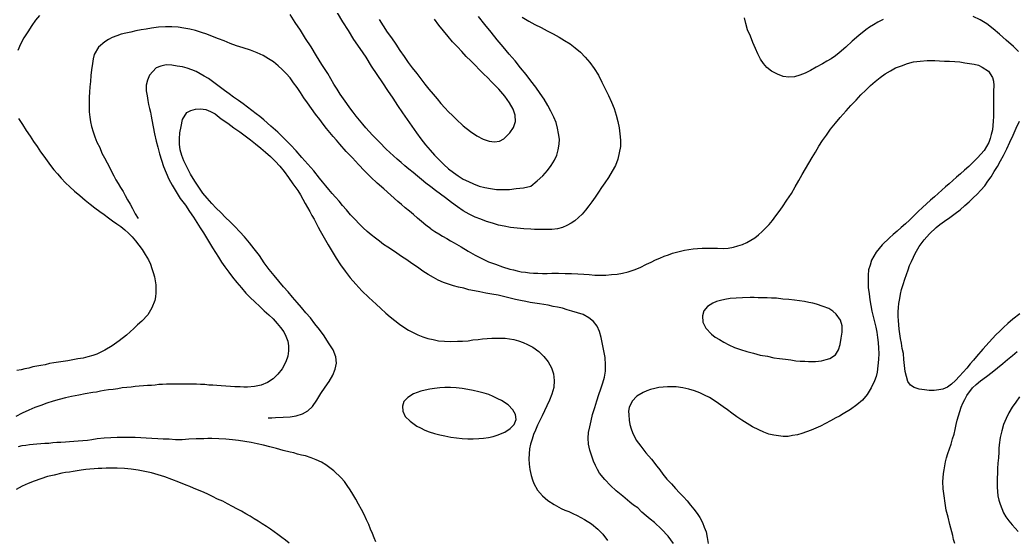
# Model space of a CAD drawing. Header units: inches. Extents: x 401374 to 405300, y 6332180 to 6336621.
# Drawn here: x 402593.2 to 402862.8, y 6334489.5 to 6334630.4 of the extents above; entities that cross this region are included whole.
import ezdxf

# ---------------------------------------------------------------- set-up
doc = ezdxf.new("R2010")
doc.units = ezdxf.units.IN
doc.header["$MEASUREMENT"] = 0

msp = doc.modelspace()

# ---------------------------------------------------------------- linework, layer by layer
for points in [[(402679.1, 6334632.3), (402680.5, 6334629.9), (402682, 6334627.5), (402683.5, 6334625.1), (402685.2, 6334622.7), (402686.8, 6334620.3), (402688.3, 6334617.9), (402689.8, 6334615.6), (402691.3, 6334613.4), (402692.7, 6334611.3), (402694.1, 6334609.2), (402695.4, 6334607.2), (402696.7, 6334605.2), (402698, 6334603.4), (402699.3, 6334601.6), (402700.5, 6334599.8), (402701.7, 6334598.2), (402703, 6334596.6), (402704.2, 6334595.1), (402705.4, 6334593.8), (402706.7, 6334592.5), (402707.9, 6334591.2), (402709.2, 6334590.1), (402710.5, 6334589.1), (402711.8, 6334588.2), (402713.2, 6334587.3), (402714.6, 6334586.6), (402716, 6334586), (402717.5, 6334585.4), (402719, 6334585), (402720.6, 6334584.7), (402722.2, 6334584.5), (402723.9, 6334584.5), (402725.7, 6334584.5), (402727.5, 6334584.7), (402729.5, 6334584.9), (402731.5, 6334585.4), (402733.2, 6334586.8), (402734.7, 6334588.2), (402736, 6334589.6), (402737, 6334591), (402737.9, 6334592.4), (402738.5, 6334593.8), (402738.9, 6334595.2), (402739.1, 6334596.7), (402739.2, 6334598.1), (402739, 6334599.6), (402738.7, 6334601.1), (402738.3, 6334602.6), (402737.7, 6334604.1), (402736.9, 6334605.7), (402736.1, 6334607.2), (402735.1, 6334608.9), (402734, 6334610.5), (402732.8, 6334612.2), (402731.5, 6334613.9), (402730.2, 6334615.6), (402728.7, 6334617.4), (402727.2, 6334619.3), (402725.6, 6334621.1), (402724, 6334623.1), (402722.4, 6334625), (402720.7, 6334627.1), (402719, 6334629.2), (402717.3, 6334631.3)], [(402598.5, 6334631.6), (402597.4, 6334630.3), (402596.4, 6334628.9), (402595.3, 6334627.2), (402594.3, 6334625.5), (402593.4, 6334623.8), (402592.6, 6334622.1)], [(402729.1, 6334631.1), (402730.9, 6334630.1), (402732.6, 6334629.2), (402734.3, 6334628.3), (402735.9, 6334627.4), (402737.5, 6334626.6), (402739.1, 6334625.7), (402740.6, 6334624.8), (402742.1, 6334623.9), (402743.5, 6334622.8), (402744.9, 6334621.7), (402746.2, 6334620.3), (402747.4, 6334618.9), (402748.6, 6334617.2), (402749.8, 6334615.4), (402750.7, 6334613.5), (402751.6, 6334611.7), (402752.5, 6334609.9), (402753.3, 6334608.1), (402754, 6334606.4), (402754.6, 6334604.6), (402755, 6334602.9), (402755.4, 6334601.2), (402755.6, 6334599.5), (402755.7, 6334597.8), (402755.7, 6334596.1), (402755.4, 6334594.4), (402755, 6334592.7), (402754.4, 6334591), (402753.5, 6334589.4), (402752.5, 6334587.7), (402751.5, 6334586.3), (402750.6, 6334585), (402749.8, 6334583.7), (402748.9, 6334582.4), (402748, 6334581.1), (402747.2, 6334580), (402746.3, 6334578.9), (402745.4, 6334577.8), (402743.4, 6334576), (402742.4, 6334575.3), (402741.2, 6334574.7), (402740, 6334574.2), (402738.7, 6334573.8), (402737.2, 6334573.6), (402735.7, 6334573.6), (402734.6, 6334573.6), (402733.5, 6334573.6), (402732.5, 6334573.6), (402731.5, 6334573.7), (402729.6, 6334573.8), (402727.8, 6334574), (402726, 6334574.2), (402724.3, 6334574.5), (402722.7, 6334574.8), (402721.1, 6334575.3), (402719.5, 6334575.8), (402717.9, 6334576.4), (402716.4, 6334577), (402714.8, 6334577.8), (402713.2, 6334578.7), (402711.6, 6334579.8), (402710, 6334580.9), (402708.4, 6334582.2), (402707, 6334583.2), (402705.7, 6334584.2), (402704.4, 6334585.2), (402703.1, 6334586.2), (402701.9, 6334587.2), (402700.8, 6334588.1), (402699.6, 6334589.1), (402698.5, 6334590), (402697.4, 6334590.9), (402696.4, 6334591.8), (402695.3, 6334592.7), (402694.3, 6334593.6), (402692.3, 6334595.4), (402690.5, 6334597.3), (402688.6, 6334599.2), (402686.8, 6334601.2), (402686, 6334602.2), (402685.1, 6334603.2), (402684.2, 6334604.3), (402683.4, 6334605.4), (402682.5, 6334606.6), (402681.7, 6334607.8), (402680.8, 6334609), (402679.9, 6334610.3), (402679.1, 6334611.6), (402678.2, 6334613), (402677.3, 6334614.4), (402676.5, 6334615.9), (402674.9, 6334618.3), (402673.5, 6334620.7), (402672, 6334623.1), (402670.5, 6334625.4), (402669.1, 6334627.6), (402667.7, 6334629.7), (402666.3, 6334631.9)], [(402690.4, 6334630.5), (402691.5, 6334628.8), (402692.6, 6334627.1), (402693.8, 6334625.5), (402694.9, 6334623.8), (402696, 6334622.1), (402697.2, 6334620.5), (402698.3, 6334618.9), (402699.4, 6334617.4), (402700.6, 6334615.9), (402701.7, 6334614.4), (402702.8, 6334613), (402703.9, 6334611.6), (402705, 6334610.3), (402706.1, 6334609), (402707.1, 6334607.8), (402708.2, 6334606.6), (402709.2, 6334605.5), (402710.3, 6334604.5), (402711.3, 6334603.5), (402713.2, 6334601.7), (402715.1, 6334600.2), (402716.9, 6334599), (402718.6, 6334598.1), (402720.2, 6334597.6), (402721.6, 6334597.4), (402723, 6334597.6), (402724.2, 6334598.2), (402725.8, 6334599.8), (402726.8, 6334601.3), (402727.3, 6334602.9), (402727.2, 6334604.6), (402726.7, 6334606.2), (402725.7, 6334607.9), (402724.4, 6334609.7), (402722.8, 6334611.6), (402721.8, 6334612.6), (402720.8, 6334613.6), (402719.8, 6334614.7), (402718.7, 6334615.8), (402717.6, 6334616.9), (402716.4, 6334618.1), (402715.2, 6334619.3), (402714, 6334620.5), (402712.8, 6334621.8), (402711.6, 6334623.1), (402710.3, 6334624.5), (402709.1, 6334625.9), (402707.8, 6334627.4), (402706.6, 6334629), (402705.4, 6334630.6)], [(402826.8, 6334630.5), (402825.4, 6334629.8), (402824.2, 6334629.1), (402823.1, 6334628.4), (402822.1, 6334627.7), (402820.2, 6334626.2), (402818.4, 6334624.6), (402816.7, 6334623), (402814.9, 6334621.5), (402813.9, 6334620.7), (402812.8, 6334619.9), (402811.6, 6334619.2), (402810.4, 6334618.5), (402808.7, 6334617.6), (402807.2, 6334616.7), (402805.7, 6334616), (402804.3, 6334615.4), (402802.8, 6334615), (402801.3, 6334614.9), (402799.8, 6334615.1), (402798.2, 6334615.7), (402796.6, 6334616.5), (402795.3, 6334617.5), (402794.4, 6334618.6), (402793.6, 6334619.8), (402792.9, 6334621.2), (402792.3, 6334622.7), (402791.6, 6334624.3), (402790.9, 6334626), (402790.1, 6334627.7), (402789.7, 6334629.4), (402789.3, 6334631)], [(402863.5, 6334621.8), (402862.1, 6334623.2), (402860.1, 6334624.9), (402858.3, 6334626.5), (402856.6, 6334628), (402854.9, 6334629.3), (402853.1, 6334630.4), (402851.2, 6334631.3)], [(402704.4, 6334573.8), (402703.1, 6334574.8), (402701.9, 6334575.8), (402700.8, 6334576.7), (402699.7, 6334577.7), (402698.6, 6334578.6), (402697.5, 6334579.5), (402696.5, 6334580.4), (402695.5, 6334581.2), (402693.6, 6334582.9), (402691.7, 6334584.6), (402689.9, 6334586.2), (402688.2, 6334587.8), (402686.5, 6334589.5), (402684.8, 6334591.2), (402683.2, 6334593), (402681.5, 6334594.8), (402679.8, 6334596.7), (402678.9, 6334597.8), (402678, 6334598.8), (402677.1, 6334599.9), (402676.2, 6334601), (402675.3, 6334602.2), (402674.4, 6334603.4), (402673.2, 6334604.9), (402672.1, 6334606.4), (402671, 6334607.9), (402670, 6334609.3), (402669.1, 6334610.7), (402668.2, 6334612.1), (402667.2, 6334613.4), (402666.3, 6334614.7), (402665.3, 6334615.9), (402664.2, 6334617), (402663.1, 6334618), (402661.8, 6334619), (402660.5, 6334619.9), (402659, 6334620.8), (402657.4, 6334621.5), (402655.6, 6334622.2), (402653.6, 6334622.8), (402651.8, 6334623.4), (402650.1, 6334624), (402648.5, 6334624.7), (402646.9, 6334625.3), (402645.3, 6334625.9), (402643.8, 6334626.5), (402642.3, 6334627), (402640.7, 6334627.5), (402639.2, 6334627.9), (402637.6, 6334628.2), (402636, 6334628.4), (402634.3, 6334628.5), (402632.6, 6334628.5), (402630.7, 6334628.4), (402628.8, 6334628.2), (402627.4, 6334627.9), (402626, 6334627.7), (402624.6, 6334627.4), (402623.2, 6334627.1), (402621.9, 6334626.8), (402620.6, 6334626.5), (402619.4, 6334626.1), (402618.2, 6334625.6), (402617.2, 6334625.1), (402616.2, 6334624.5), (402614.5, 6334623), (402613.3, 6334621), (402613, 6334619.9), (402612.8, 6334618.6), (402612.6, 6334616.9), (402612.4, 6334615.3), (402612.3, 6334613.7), (402612.1, 6334612.3), (402612, 6334610.8), (402611.9, 6334609.5), (402611.9, 6334608.1), (402611.9, 6334606.8), (402611.9, 6334605.5), (402612.1, 6334604.1), (402612.3, 6334602.8), (402612.6, 6334601.5), (402613, 6334600.1), (402613.5, 6334598.7), (402614, 6334597.3), (402614.8, 6334595.8), (402615.4, 6334594.3), (402616.1, 6334593), (402616.8, 6334591.7), (402617.4, 6334590.5), (402618, 6334589.3), (402618.6, 6334588.2), (402619.2, 6334587.1), (402619.8, 6334586.1), (402620.4, 6334585), (402621.1, 6334583.9), (402621.7, 6334582.8), (402622.3, 6334581.7), (402623, 6334580.5), (402623.7, 6334579.3), (402624.4, 6334577.9), (402625.2, 6334576.6)], [(402704.4, 6334573.8), (402705.5, 6334573.1), (402706.6, 6334572.5), (402707.6, 6334571.8), (402708.7, 6334571.2), (402709.7, 6334570.6), (402710.7, 6334570), (402712.6, 6334568.9), (402714.5, 6334567.8), (402716.4, 6334566.7), (402718.2, 6334565.8), (402720, 6334564.9), (402721.9, 6334564.2), (402723.8, 6334563.5), (402725.8, 6334562.9), (402726.8, 6334562.7), (402727.8, 6334562.4), (402728.9, 6334562.2), (402730, 6334562.1), (402731.1, 6334561.9), (402732.2, 6334561.8), (402733.4, 6334561.8), (402734.6, 6334561.7), (402735.9, 6334561.7), (402737.2, 6334561.8), (402739, 6334561.8), (402740.8, 6334561.7), (402742.5, 6334561.7), (402744.2, 6334561.6), (402745.8, 6334561.5), (402747.3, 6334561.4), (402748.8, 6334561.3), (402750.3, 6334561.3), (402751.8, 6334561.3), (402753.3, 6334561.4), (402754.8, 6334561.5), (402756.3, 6334561.8), (402757.8, 6334562.2), (402759.4, 6334562.7), (402761.1, 6334563.3), (402762.8, 6334564.2), (402764, 6334564.8), (402765.2, 6334565.4), (402766.4, 6334565.9), (402767.6, 6334566.4), (402768.7, 6334566.8), (402769.8, 6334567.2), (402770.9, 6334567.5), (402772, 6334567.8), (402773.1, 6334568), (402774.2, 6334568.2), (402775.4, 6334568.4), (402776.6, 6334568.5), (402777.8, 6334568.6), (402779.1, 6334568.6), (402780.5, 6334568.6), (402782, 6334568.6), (402783.5, 6334568.5), (402784.9, 6334568.6), (402786.3, 6334568.8), (402787.5, 6334569.2), (402788.8, 6334569.6), (402789.9, 6334570.1), (402791, 6334570.7), (402792.1, 6334571.4), (402793.1, 6334572.2), (402794.1, 6334573.1), (402796, 6334575), (402796.9, 6334576.1), (402797.8, 6334577.3), (402798.7, 6334578.5), (402799.6, 6334579.8), (402800.8, 6334581.6), (402802, 6334583.4), (402803, 6334585.2), (402804, 6334586.9), (402804.9, 6334588.5), (402805.8, 6334590.1), (402806.7, 6334591.6), (402807.6, 6334593.1), (402808.5, 6334594.6), (402809.4, 6334596.2), (402810.4, 6334597.7), (402811.5, 6334599.2), (402812.6, 6334600.8), (402813.9, 6334602.4), (402815.2, 6334604), (402816.8, 6334605.8), (402818.1, 6334607.2), (402819.5, 6334608.7), (402820.8, 6334610.1), (402822.1, 6334611.4), (402823.4, 6334612.6), (402824.7, 6334613.7), (402826, 6334614.8), (402827.4, 6334615.8), (402828.8, 6334616.6), (402830.2, 6334617.4), (402831.8, 6334618), (402833.4, 6334618.6), (402835, 6334619), (402836.8, 6334619.2), (402838.7, 6334619.4), (402839.7, 6334619.4), (402840.8, 6334619.4), (402842.1, 6334619.3), (402843.4, 6334619.2), (402844.8, 6334619.2), (402846.2, 6334619.1), (402847.6, 6334619), (402848.9, 6334618.8), (402850.2, 6334618.6), (402851.5, 6334618.4), (402852.6, 6334618.1), (402853.6, 6334617.6), (402855.3, 6334616.5), (402856.4, 6334614.8), (402856.7, 6334613.8), (402856.8, 6334612.6), (402856.7, 6334611.1), (402856.7, 6334609.6), (402856.7, 6334608.2), (402856.7, 6334606.8), (402856.7, 6334605.5), (402856.7, 6334604.2), (402856.6, 6334603), (402856.5, 6334601.8), (402856.4, 6334600.6), (402856.1, 6334599.4), (402855.8, 6334598.3), (402855.4, 6334597.2), (402854.8, 6334596.1), (402854.2, 6334595), (402853.3, 6334594), (402852.4, 6334593), (402851.1, 6334591.8), (402850, 6334590.7), (402848.8, 6334589.7), (402847.8, 6334588.7), (402846.7, 6334587.8), (402845.7, 6334586.9), (402844.7, 6334586), (402843.7, 6334585.2), (402841.7, 6334583.4), (402840.7, 6334582.5), (402839.6, 6334581.6), (402838.6, 6334580.6), (402837.5, 6334579.6), (402836.3, 6334578.5), (402835.2, 6334577.4), (402834, 6334576.2), (402832.9, 6334575.2), (402831.7, 6334574.2), (402830.6, 6334573.2), (402829.5, 6334572.3), (402828.5, 6334571.4), (402826.6, 6334569.5), (402824.9, 6334567.5), (402824.3, 6334566.4), (402823.7, 6334565.3), (402823.3, 6334564), (402822.9, 6334562.7), (402822.8, 6334561.3), (402822.8, 6334559.8), (402822.8, 6334557.9), (402823, 6334556.2), (402823.2, 6334554.6), (402823.5, 6334553), (402823.8, 6334551.5), (402824.1, 6334550.1), (402824.5, 6334548.6), (402824.8, 6334547.2), (402825.1, 6334545.8), (402825.3, 6334544.4), (402825.5, 6334543), (402825.6, 6334541.5), (402825.7, 6334540), (402825.6, 6334538.4), (402825.4, 6334536.7), (402825.2, 6334535), (402824.9, 6334533.8), (402824.5, 6334532.6), (402823.6, 6334530.7), (402822.5, 6334528.9), (402821.2, 6334527.4), (402819.7, 6334526.1), (402818, 6334524.9), (402816, 6334523.7), (402815, 6334523.1), (402814, 6334522.6), (402812.6, 6334521.8), (402811.2, 6334521.1), (402809.9, 6334520.4), (402808.6, 6334519.8), (402807.3, 6334519.3), (402806.1, 6334518.8), (402804.8, 6334518.4), (402803.6, 6334518), (402802.3, 6334517.8), (402801.1, 6334517.6), (402799.8, 6334517.6), (402798.5, 6334517.7), (402797.2, 6334517.9), (402795.9, 6334518.2), (402794.5, 6334518.7), (402793.2, 6334519.4), (402791.5, 6334520.2), (402790, 6334521.1), (402788.6, 6334522), (402787.2, 6334522.9), (402785.9, 6334523.9), (402784.7, 6334524.8), (402783.5, 6334525.6), (402782.3, 6334526.5), (402781.1, 6334527.3), (402779.8, 6334528.1), (402778.5, 6334528.8), (402777.2, 6334529.4), (402775.8, 6334529.9), (402774.2, 6334530.4), (402772.6, 6334530.7), (402770.8, 6334531), (402769.6, 6334531), (402768.5, 6334531), (402767.3, 6334530.9), (402766.1, 6334530.8), (402765, 6334530.6), (402763.9, 6334530.3), (402762.9, 6334529.9), (402761.9, 6334529.5), (402760.2, 6334528.5), (402758.9, 6334527.1), (402758.1, 6334525.4), (402757.9, 6334524.4), (402758, 6334523.4), (402758.1, 6334522), (402758.3, 6334520.8), (402758.6, 6334519.6), (402759, 6334518.6), (402760, 6334516.6), (402761.2, 6334514.9), (402762.6, 6334513.1), (402764.1, 6334511.4), (402765.6, 6334509.5), (402766.4, 6334508.5), (402767.2, 6334507.4)], [(402770.1, 6334488.6), (402768.6, 6334490.6), (402766.8, 6334492.5), (402764.9, 6334494.3), (402763.8, 6334495.2), (402762.7, 6334496.1), (402761.5, 6334497.1), (402760.4, 6334498.2), (402759.3, 6334499), (402758.3, 6334499.8), (402756.4, 6334501.4), (402754.6, 6334502.8), (402753, 6334504.3), (402751.5, 6334505.9), (402750.1, 6334507.6), (402749.5, 6334508.6), (402749, 6334509.7), (402748.4, 6334510.9), (402748, 6334512.2), (402747.4, 6334513.9), (402747.1, 6334515.5), (402747, 6334517.1), (402747.1, 6334518.6), (402747.4, 6334520.2), (402747.8, 6334521.8), (402748.2, 6334523.5), (402748.8, 6334525.4), (402749.3, 6334527.2), (402749.9, 6334528.9), (402750.4, 6334530.5), (402751, 6334532.1), (402751.4, 6334533.6), (402751.7, 6334535.3), (402751.7, 6334537), (402751.6, 6334539), (402751.2, 6334540.8), (402750.9, 6334542.6), (402750.5, 6334544.4), (402750.1, 6334546), (402749.4, 6334547.4), (402748.4, 6334548.7), (402747.2, 6334549.7), (402745.6, 6334550.6), (402744.1, 6334551.1), (402742.6, 6334551.5), (402741.3, 6334551.9), (402740, 6334552.3), (402738.7, 6334552.6), (402737.5, 6334552.8), (402736.2, 6334553.1), (402735, 6334553.3), (402733.8, 6334553.5), (402732.6, 6334553.7), (402731.3, 6334553.9), (402730.1, 6334554.1), (402728.7, 6334554.4), (402727.3, 6334554.7), (402725.9, 6334555), (402724.4, 6334555.4), (402722.6, 6334555.8), (402720.9, 6334556.1), (402719.3, 6334556.4), (402717.7, 6334556.7), (402716.2, 6334557), (402714.7, 6334557.3), (402713.3, 6334557.7), (402711.9, 6334558), (402710.5, 6334558.4), (402709.2, 6334558.8), (402707.8, 6334559.3), (402706.4, 6334559.9), (402705.1, 6334560.6), (402703.7, 6334561.4), (402702.2, 6334562.3), (402700.8, 6334563.4), (402699.3, 6334564.4), (402697.9, 6334565.4), (402696.5, 6334566.3), (402695.2, 6334567.2), (402694, 6334568), (402692.8, 6334568.8), (402691.6, 6334569.6), (402690.5, 6334570.5), (402689.4, 6334571.3), (402688.3, 6334572.2), (402687.2, 6334573.1), (402686.1, 6334574.1), (402685, 6334575.2), (402683.9, 6334576.3), (402682.7, 6334577.6), (402681.6, 6334579), (402680.5, 6334580.1), (402679.6, 6334581.3), (402678.6, 6334582.4), (402677.7, 6334583.4), (402676.8, 6334584.5), (402676, 6334585.5), (402675.1, 6334586.5), (402674.3, 6334587.5), (402672.7, 6334589.5), (402671.1, 6334591.3), (402669.5, 6334593.1), (402668, 6334594.9), (402666.4, 6334596.6), (402664.7, 6334598.3), (402663, 6334600), (402661.1, 6334601.6), (402659.2, 6334603.3), (402658.1, 6334604.2), (402657.1, 6334605), (402656, 6334605.9), (402654.8, 6334606.8), (402653.6, 6334607.7), (402652.4, 6334608.6), (402651, 6334609.5), (402649.8, 6334610.4), (402648.6, 6334611.3), (402647.5, 6334612.1), (402646.4, 6334612.9), (402645.3, 6334613.7), (402644.2, 6334614.5), (402643.1, 6334615.2), (402642, 6334615.8), (402640.9, 6334616.4), (402639.7, 6334616.9), (402638.5, 6334617.3), (402637.2, 6334617.7), (402635.8, 6334617.9), (402634.3, 6334618.1), (402632.8, 6334618.2), (402631.3, 6334617.9), (402630.1, 6334617.4), (402628.3, 6334615.4), (402627.7, 6334614.1), (402627.4, 6334612.7), (402627.4, 6334611.2), (402627.6, 6334609.8), (402627.8, 6334608.6), (402628, 6334607.5), (402628.3, 6334606.4), (402628.5, 6334605.4), (402628.7, 6334604.3), (402628.9, 6334603.3), (402629.3, 6334601.4), (402629.6, 6334599.5), (402630.1, 6334597.6), (402630.5, 6334595.9), (402631, 6334594.1), (402631.5, 6334592.4), (402632.1, 6334590.7), (402632.8, 6334589), (402633.5, 6334587.3), (402634.4, 6334585.6), (402635.5, 6334583.8), (402636.6, 6334582), (402638, 6334580.2), (402639.1, 6334578.5), (402640.2, 6334577), (402641.1, 6334575.5), (402642, 6334574.1), (402642.9, 6334572.7), (402643.7, 6334571.4), (402644.5, 6334570), (402645.3, 6334568.7), (402646.1, 6334567.4), (402646.9, 6334566.1), (402647.8, 6334564.8), (402648.7, 6334563.5), (402649.7, 6334562.1), (402650.7, 6334560.7), (402651.9, 6334559.3), (402653.2, 6334557.8), (402654.3, 6334556.4), (402655.5, 6334555.2), (402656.8, 6334554), (402658.1, 6334552.8), (402659.3, 6334551.6), (402660.6, 6334550.5), (402661.7, 6334549.4), (402662.8, 6334548.2), (402663.7, 6334547.1), (402664.6, 6334545.9), (402665.2, 6334544.7), (402665.7, 6334543.4), (402665.9, 6334542.1), (402665.9, 6334540.8), (402665.7, 6334539.3), (402665.2, 6334537.8), (402664.2, 6334535.9), (402663, 6334534.4), (402661.7, 6334533.2), (402660.2, 6334532.2), (402658.5, 6334531.5), (402656.7, 6334531.1), (402654.8, 6334530.9), (402653.8, 6334530.9), (402652.8, 6334531), (402651.4, 6334531), (402650.2, 6334531.1), (402648.9, 6334531.2), (402647.7, 6334531.3), (402646.5, 6334531.4), (402645.4, 6334531.5), (402644.3, 6334531.5), (402643.2, 6334531.6), (402642.1, 6334531.6), (402641, 6334531.7), (402640, 6334531.7), (402638.9, 6334531.7), (402637.9, 6334531.7), (402636.9, 6334531.7), (402635.9, 6334531.7), (402634.9, 6334531.7), (402633.9, 6334531.7), (402632.9, 6334531.7), (402631.8, 6334531.6), (402630.8, 6334531.6), (402629.8, 6334531.5), (402628.8, 6334531.4), (402627.7, 6334531.4), (402626.6, 6334531.3), (402625.5, 6334531.2), (402624.4, 6334531.1), (402623.3, 6334530.9), (402622.1, 6334530.8), (402620.9, 6334530.7), (402619.7, 6334530.5), (402618.4, 6334530.3), (402617.2, 6334530.2), (402616, 6334530), (402615, 6334529.8), (402613.9, 6334529.6), (402612.9, 6334529.5), (402610.9, 6334529.1), (402609.1, 6334528.8), (402607.2, 6334528.4), (402605.5, 6334528), (402603.8, 6334527.6), (402602.2, 6334527.1), (402600.5, 6334526.6), (402598.9, 6334526), (402597.2, 6334525.4), (402595.6, 6334524.7), (402593.8, 6334523.9), (402592.1, 6334523)], [(402660.4, 6334522.6), (402661.4, 6334522.6), (402662.4, 6334522.7), (402664.4, 6334522.8), (402666.3, 6334522.9), (402668, 6334523.2), (402669.7, 6334523.7), (402671.1, 6334524.5), (402672.4, 6334525.7), (402673.6, 6334527.4), (402674.6, 6334529.2), (402675.8, 6334530.9), (402676.9, 6334532.5), (402677.9, 6334534.2), (402678.5, 6334535.8), (402678.9, 6334537.4), (402678.7, 6334539.1), (402678, 6334541), (402676.7, 6334542.9), (402675.5, 6334544.8), (402674.3, 6334546.5), (402673, 6334548.1), (402671.8, 6334549.7), (402670.6, 6334551.1), (402669.4, 6334552.5), (402668.2, 6334553.9), (402667, 6334555.3), (402665.8, 6334556.7), (402664.5, 6334558.1), (402663.3, 6334559.6), (402662, 6334561.2), (402660.7, 6334562.8), (402659.3, 6334564.6), (402658, 6334566.6), (402656.6, 6334568.4), (402655.3, 6334570), (402654, 6334571.6), (402652.7, 6334573), (402651.4, 6334574.4), (402650.1, 6334575.7), (402648.8, 6334576.9), (402647.6, 6334578.2), (402646.3, 6334579.4), (402645.1, 6334580.7), (402643.9, 6334582.1), (402642.7, 6334583.5), (402641.6, 6334585.1), (402640.5, 6334586.7), (402639.4, 6334588.6), (402638.4, 6334590.6), (402637.6, 6334592.2), (402637, 6334593.7), (402636.6, 6334595.2), (402636.4, 6334596.7), (402636.4, 6334598.2), (402636.5, 6334599.8), (402636.8, 6334601.5), (402637.2, 6334603.4), (402638.4, 6334605.3), (402639.5, 6334605.9), (402640.7, 6334606.2), (402642.1, 6334606.3), (402643.5, 6334606.1), (402644.8, 6334605.6), (402646, 6334605), (402647.7, 6334603.6), (402649.5, 6334602.4), (402651.1, 6334601.2), (402652.7, 6334600.1), (402654.2, 6334599), (402655.6, 6334597.9), (402657, 6334596.8), (402658.4, 6334595.7), (402659.7, 6334594.6), (402661, 6334593.4), (402662.3, 6334592.1), (402663.5, 6334590.8), (402664.7, 6334589.3), (402665.9, 6334587.7), (402667.1, 6334586), (402668.4, 6334584.2), (402669.1, 6334583), (402669.8, 6334581.8), (402670.4, 6334580.7), (402671, 6334579.6), (402671.7, 6334578.5), (402672.2, 6334577.4), (402672.8, 6334576.4), (402673.4, 6334575.3), (402673.9, 6334574.3), (402674.5, 6334573.3), (402675.5, 6334571.4), (402676.6, 6334569.5), (402677.7, 6334567.7), (402678.8, 6334565.9), (402680, 6334564.1), (402681.2, 6334562.3), (402682.6, 6334560.5), (402684.1, 6334558.8), (402685.7, 6334557), (402687.6, 6334555.2), (402689.6, 6334553.4), (402690.9, 6334552.2), (402692.2, 6334551), (402693.4, 6334550), (402694.7, 6334549), (402695.9, 6334548), (402697.1, 6334547.2), (402698.4, 6334546.4), (402699.6, 6334545.7), (402700.9, 6334545.1), (402702.2, 6334544.6), (402703.6, 6334544.1), (402705, 6334543.8), (402706.5, 6334543.5), (402708.1, 6334543.4), (402709.8, 6334543.3), (402711.6, 6334543.4), (402713, 6334543.4), (402714.5, 6334543.5), (402715.8, 6334543.7), (402717.2, 6334543.8), (402718.4, 6334544), (402719.7, 6334544.1), (402720.9, 6334544.2), (402722.1, 6334544.2), (402723.3, 6334544.2), (402724.5, 6334544.2), (402725.7, 6334544), (402726.9, 6334543.8), (402728.1, 6334543.5), (402729.4, 6334543), (402730.6, 6334542.5), (402732, 6334541.8), (402733.6, 6334540.6), (402735, 6334539.2), (402736.2, 6334537.8), (402737.1, 6334536.2), (402737.6, 6334534.5), (402737.8, 6334532.7), (402737.7, 6334530.8), (402737.2, 6334529), (402736.5, 6334527.4), (402735.8, 6334525.9), (402735.2, 6334524.5), (402734.5, 6334523.2), (402733.9, 6334521.9), (402733.3, 6334520.6), (402732.7, 6334519.3), (402732.2, 6334518.1), (402731.8, 6334516.8), (402731.4, 6334515.5), (402731.1, 6334514.2), (402731, 6334512.9), (402730.9, 6334511.5), (402731, 6334510.1), (402731.2, 6334508.6), (402731.6, 6334507), (402731.9, 6334505.8), (402732.3, 6334504.8), (402733.3, 6334503), (402734.6, 6334501.5), (402736.1, 6334500.2), (402737.8, 6334499.1), (402739.7, 6334498.1), (402740.7, 6334497.6), (402741.8, 6334497.2), (402742.8, 6334496.7), (402744, 6334496.2), (402745, 6334495.6), (402746, 6334495.1), (402747.9, 6334493.9), (402749.6, 6334492.5), (402751, 6334491.1), (402752.2, 6334489.4)], [(402592.8, 6334603.7), (402593.9, 6334602.1), (402594.9, 6334600.4), (402596, 6334598.9), (402596.9, 6334597.5), (402597.9, 6334596.1), (402598.8, 6334594.7), (402599.7, 6334593.5), (402600.6, 6334592.2), (402601.5, 6334591), (402602.4, 6334589.8), (402603.4, 6334588.7), (402604.4, 6334587.5), (402605.5, 6334586.3), (402606.7, 6334585.2), (402608, 6334584), (402609.4, 6334582.8), (402610.9, 6334581.6), (402612.2, 6334580.5), (402613.5, 6334579.5), (402614.8, 6334578.5), (402616, 6334577.7), (402617.2, 6334576.8), (402618.3, 6334576), (402619.4, 6334575.2), (402620.5, 6334574.4), (402621.6, 6334573.5), (402622.6, 6334572.6), (402623.6, 6334571.6), (402624.5, 6334570.6), (402625.4, 6334569.4), (402626.3, 6334568.2), (402627.1, 6334566.9), (402628, 6334565.4), (402628.5, 6334564.2), (402628.9, 6334563.1), (402629.3, 6334562), (402629.6, 6334560.8), (402629.8, 6334559.7), (402630, 6334558.6), (402630, 6334557.5), (402630, 6334556.5), (402629.9, 6334555.4), (402629.7, 6334554.4), (402628.9, 6334552.4), (402627.8, 6334550.5), (402626.2, 6334548.8), (402625, 6334547.8), (402624, 6334546.8), (402622, 6334545), (402620.1, 6334543.5), (402618.2, 6334542.1), (402616.2, 6334540.9), (402615.1, 6334540.4), (402614, 6334539.9), (402612.9, 6334539.5), (402611.6, 6334539.1), (402610.3, 6334538.8), (402608.9, 6334538.6), (402607.5, 6334538.3), (402606.2, 6334538.1), (402604.9, 6334537.9), (402603.6, 6334537.7), (402602.4, 6334537.5), (402601.2, 6334537.3), (402600, 6334537), (402598.9, 6334536.8), (402597.8, 6334536.6), (402596.7, 6334536.4), (402595.6, 6334536.1), (402594.5, 6334535.9), (402593.5, 6334535.6), (402592.4, 6334535.4)], [(402863.8, 6334550.8), (402861.9, 6334549.3), (402860.6, 6334548.2), (402859.4, 6334547.1), (402858.4, 6334546.1), (402857.3, 6334545.1), (402855.5, 6334543.1), (402853.8, 6334541.2), (402852.1, 6334539.2), (402851.3, 6334538.2), (402850.4, 6334537.2), (402849.5, 6334536.1), (402848.5, 6334535), (402847.5, 6334533.9), (402846.4, 6334532.7), (402845.3, 6334531.7), (402844.2, 6334530.9), (402843, 6334530.4), (402841.9, 6334530.2), (402840.6, 6334530), (402839.3, 6334530), (402838, 6334530.2), (402836.6, 6334530.4), (402835.2, 6334530.8), (402834.2, 6334531.5), (402833.5, 6334532.5), (402833.1, 6334533.8), (402832.8, 6334535.2), (402832.6, 6334536.8), (402832.4, 6334538.4), (402832.3, 6334540), (402832, 6334541.4), (402831.8, 6334542.8), (402831.5, 6334544.1), (402831.3, 6334545.4), (402831.2, 6334546.6), (402831.1, 6334547.8), (402831, 6334549), (402830.9, 6334550.1), (402830.9, 6334551.3), (402831, 6334552.5), (402831.1, 6334553.6), (402831.3, 6334554.9), (402831.5, 6334556.1), (402831.8, 6334557.4), (402832.2, 6334558.7), (402832.7, 6334560.2), (402833.1, 6334561.4), (402833.6, 6334562.7), (402834, 6334563.9), (402834.5, 6334565), (402835, 6334566.1), (402835.5, 6334567.1), (402836.6, 6334569), (402837.9, 6334570.8), (402839.4, 6334572.5), (402841.2, 6334574.2), (402842.2, 6334575), (402843.4, 6334575.9), (402844.9, 6334576.9), (402846.3, 6334578), (402847.7, 6334579), (402848.9, 6334580.1), (402850.1, 6334581.1), (402851.2, 6334582.2), (402852.3, 6334583.2), (402853.3, 6334584.3), (402854.3, 6334585.5), (402855.2, 6334586.7), (402856.1, 6334587.9), (402856.9, 6334589.3), (402857.8, 6334590.7), (402858.6, 6334592.2), (402859.4, 6334593.7), (402860.3, 6334595.5), (402861.1, 6334597.3), (402862, 6334599.2), (402862.8, 6334601.1), (402863.7, 6334603)], [(402777.9, 6334550.2), (402778, 6334548.5), (402778.8, 6334546.9), (402780.4, 6334545.3), (402781.4, 6334544.5), (402782.5, 6334543.8), (402783.7, 6334543.1), (402785.1, 6334542.4), (402786.6, 6334541.7), (402788.2, 6334541.1), (402789.9, 6334540.6), (402791.7, 6334540.1), (402793.5, 6334539.6), (402795.5, 6334539.3), (402797.2, 6334538.9), (402798.8, 6334538.7), (402800.4, 6334538.5), (402801.8, 6334538.3), (402803.2, 6334538.1), (402804.4, 6334538), (402805.6, 6334538), (402806.6, 6334537.9), (402808.5, 6334537.9), (402810.1, 6334538.1), (402811.4, 6334538.4), (402812.4, 6334538.7), (402813.9, 6334539.7), (402814.7, 6334541), (402815.2, 6334542.5), (402815.5, 6334544.2), (402815.7, 6334545.8), (402815.7, 6334547.5), (402815.3, 6334549.1), (402814.1, 6334550.7), (402813.2, 6334551.5), (402812.1, 6334552.2), (402810.6, 6334552.8), (402808.8, 6334553.4), (402807.8, 6334553.7), (402806.7, 6334553.9), (402805.5, 6334554.1), (402804.2, 6334554.3), (402802.8, 6334554.5), (402801.3, 6334554.7), (402799.7, 6334554.8), (402798, 6334555), (402796.6, 6334555), (402795.4, 6334555.1), (402794.1, 6334555.1), (402793, 6334555.1), (402791.9, 6334555.2), (402790.8, 6334555.2), (402788.8, 6334555.1), (402787, 6334555), (402785.4, 6334554.9), (402784, 6334554.7), (402782.8, 6334554.4), (402781.7, 6334554.1), (402780.7, 6334553.7), (402779.3, 6334552.8), (402778.3, 6334551.6), (402777.9, 6334550.2)], [(402846.2, 6334488.6), (402845.9, 6334489.7), (402845.7, 6334490.7), (402845.4, 6334491.7), (402844.9, 6334493.7), (402844.4, 6334495.7), (402843.9, 6334497.6), (402843.6, 6334499.5), (402843.3, 6334501.5), (402843.1, 6334503.4), (402843, 6334505.4), (402843.1, 6334506.4), (402843.2, 6334507.5), (402843.3, 6334508.5), (402843.5, 6334509.6), (402843.7, 6334510.7), (402844, 6334511.8), (402844.3, 6334513), (402844.8, 6334514.2), (402845.2, 6334515.5), (402845.6, 6334516.9), (402846, 6334518.2), (402846.3, 6334519.5), (402846.6, 6334520.8), (402846.9, 6334522), (402847.2, 6334523.2), (402847.6, 6334524.3), (402847.9, 6334525.5), (402848.4, 6334526.6), (402848.9, 6334527.6), (402849.5, 6334528.7), (402851, 6334530.7), (402852, 6334531.6), (402853.2, 6334532.6), (402854.8, 6334533.8), (402856.3, 6334535), (402857.8, 6334536.2), (402859.2, 6334537.3), (402860.5, 6334538.4), (402861.8, 6334539.5), (402863.1, 6334540.6)], [(402696.7, 6334525.8), (402696.8, 6334524.4), (402697.5, 6334523), (402698.8, 6334521.7), (402700.6, 6334520.4), (402701.6, 6334519.9), (402702.8, 6334519.3), (402704, 6334518.8), (402705.4, 6334518.4), (402706.8, 6334518), (402708.2, 6334517.7), (402709.8, 6334517.4), (402711.4, 6334517.2), (402712.9, 6334517), (402714.4, 6334516.9), (402715.9, 6334516.9), (402717.4, 6334517), (402718.7, 6334517.1), (402720, 6334517.3), (402721.3, 6334517.6), (402722.4, 6334517.9), (402724.4, 6334518.7), (402725.9, 6334519.7), (402727, 6334520.8), (402727.5, 6334522.2), (402727.3, 6334523.5), (402726.6, 6334524.8), (402725.3, 6334526.1), (402723.5, 6334527.3), (402722.5, 6334527.8), (402721.3, 6334528.4), (402720.1, 6334528.9), (402718.8, 6334529.3), (402717.4, 6334529.7), (402715.9, 6334530), (402714.4, 6334530.3), (402712.9, 6334530.6), (402711.3, 6334530.7), (402709.7, 6334530.8), (402708.2, 6334530.8), (402706.8, 6334530.7), (402705.4, 6334530.6), (402704.1, 6334530.4), (402702.9, 6334530.1), (402701.7, 6334529.8), (402700.7, 6334529.5), (402699.7, 6334529.1), (402698.2, 6334528.1), (402697.1, 6334527), (402696.7, 6334525.8)], [(402863.7, 6334528.3), (402862.7, 6334526.9), (402861.7, 6334525.5), (402860.8, 6334524), (402860.1, 6334522.4), (402859.4, 6334520.8), (402858.9, 6334519.1), (402858.5, 6334517.3), (402858.2, 6334515.3), (402858.1, 6334514.3), (402858.1, 6334513.3), (402858, 6334511.8), (402857.9, 6334510.3), (402857.8, 6334508.9), (402857.8, 6334507.6), (402857.7, 6334506.3), (402857.7, 6334505.1), (402857.7, 6334503.8), (402857.8, 6334502.7), (402857.9, 6334501.5), (402858.1, 6334500.3), (402858.5, 6334499.2), (402858.9, 6334498.1), (402859.4, 6334496.9), (402860, 6334495.8), (402860.8, 6334494.7), (402861.7, 6334493.6), (402863.4, 6334491.8)], [(402689.5, 6334489), (402689.1, 6334490.1), (402688.6, 6334491.3), (402688.1, 6334492.5), (402687.6, 6334493.7), (402687, 6334495), (402686.4, 6334496.4), (402685.6, 6334497.8), (402684.8, 6334499.2), (402684.1, 6334500.6), (402683.3, 6334501.9), (402682.6, 6334503.1), (402681.8, 6334504.3), (402681, 6334505.4), (402680.1, 6334506.4), (402678.2, 6334508.3), (402677.1, 6334509.1), (402676, 6334509.9), (402674.8, 6334510.6), (402673.4, 6334511.2), (402672, 6334511.8), (402670.5, 6334512.3), (402669.4, 6334512.5), (402668.3, 6334512.8), (402667.3, 6334513.1), (402666.3, 6334513.3), (402664.4, 6334513.8), (402662.6, 6334514.3), (402660.8, 6334514.8), (402659.1, 6334515.2), (402657.4, 6334515.6), (402655.8, 6334515.9), (402654.1, 6334516.2), (402652.4, 6334516.5), (402650.7, 6334516.7), (402648.9, 6334516.8), (402647, 6334516.9), (402645.1, 6334517), (402644.1, 6334517), (402643, 6334516.9), (402642, 6334516.9), (402640.9, 6334516.9), (402638.9, 6334516.8), (402637.1, 6334516.7), (402635.3, 6334516.7), (402633.6, 6334516.8), (402632, 6334516.8), (402630.5, 6334516.9), (402628.9, 6334517), (402627.4, 6334517.1), (402625.9, 6334517.2), (402624.4, 6334517.3), (402622.8, 6334517.3), (402621.2, 6334517.3), (402619.5, 6334517.3), (402617.8, 6334517.2), (402616, 6334517.1), (402614.1, 6334516.9), (402612.7, 6334516.7), (402611.5, 6334516.5), (402610.2, 6334516.4), (402609, 6334516.3), (402607.8, 6334516.2), (402606.6, 6334516.1), (402605.5, 6334516), (402604.3, 6334515.9), (402603.2, 6334515.9), (402602.1, 6334515.8), (402601, 6334515.7), (402599.9, 6334515.7), (402598.9, 6334515.6), (402597.8, 6334515.5), (402596.8, 6334515.4), (402595.8, 6334515.3), (402594.8, 6334515.1), (402593.7, 6334515), (402592.7, 6334514.8)], [(402666.1, 6334488.7), (402665.1, 6334489.5), (402664.1, 6334490.2), (402663, 6334491), (402662, 6334491.7), (402661, 6334492.5), (402659.9, 6334493.2), (402658.8, 6334493.9), (402657.7, 6334494.6), (402656.6, 6334495.3), (402655.5, 6334496), (402654.3, 6334496.6), (402653.2, 6334497.3), (402651.9, 6334498), (402650.7, 6334498.6), (402649.4, 6334499.3), (402648.1, 6334500), (402646.7, 6334500.6), (402645.3, 6334501.3), (402643.9, 6334502), (402642.4, 6334502.7), (402641.3, 6334503.1), (402640.2, 6334503.6), (402639.2, 6334504), (402638.2, 6334504.4), (402636.2, 6334505.2), (402634.3, 6334505.9), (402632.4, 6334506.6), (402630.6, 6334507.2), (402628.8, 6334507.7), (402627, 6334508.1), (402625.2, 6334508.4), (402623.3, 6334508.7), (402621.5, 6334508.9), (402619.5, 6334509), (402618.5, 6334509), (402617.5, 6334509), (402616.5, 6334509), (402615.4, 6334508.9), (402614.4, 6334508.9), (402613.3, 6334508.8), (402612.1, 6334508.7), (402611, 6334508.6), (402609.8, 6334508.4), (402608.7, 6334508.3), (402607.6, 6334508.1), (402606.6, 6334507.9), (402605.5, 6334507.8), (402604.5, 6334507.6), (402602.5, 6334507.1), (402600.7, 6334506.7), (402598.9, 6334506.1), (402597.1, 6334505.5), (402595.4, 6334504.8), (402593.8, 6334504.1), (402592.2, 6334503.2)], [(402767.2, 6334507.4), (402768.3, 6334506), (402769.5, 6334504.7), (402770.6, 6334503.5), (402771.7, 6334502.3), (402772.8, 6334501.2), (402773.8, 6334500.1), (402774.7, 6334499), (402775.6, 6334497.9), (402776.5, 6334496.7), (402777.2, 6334495.6), (402777.9, 6334494.3), (402778.4, 6334493), (402778.9, 6334491.7), (402779.2, 6334490.2), (402779.5, 6334488.6)]]:
    msp.add_lwpolyline(points)

doc.saveas('drawing.dxf')
